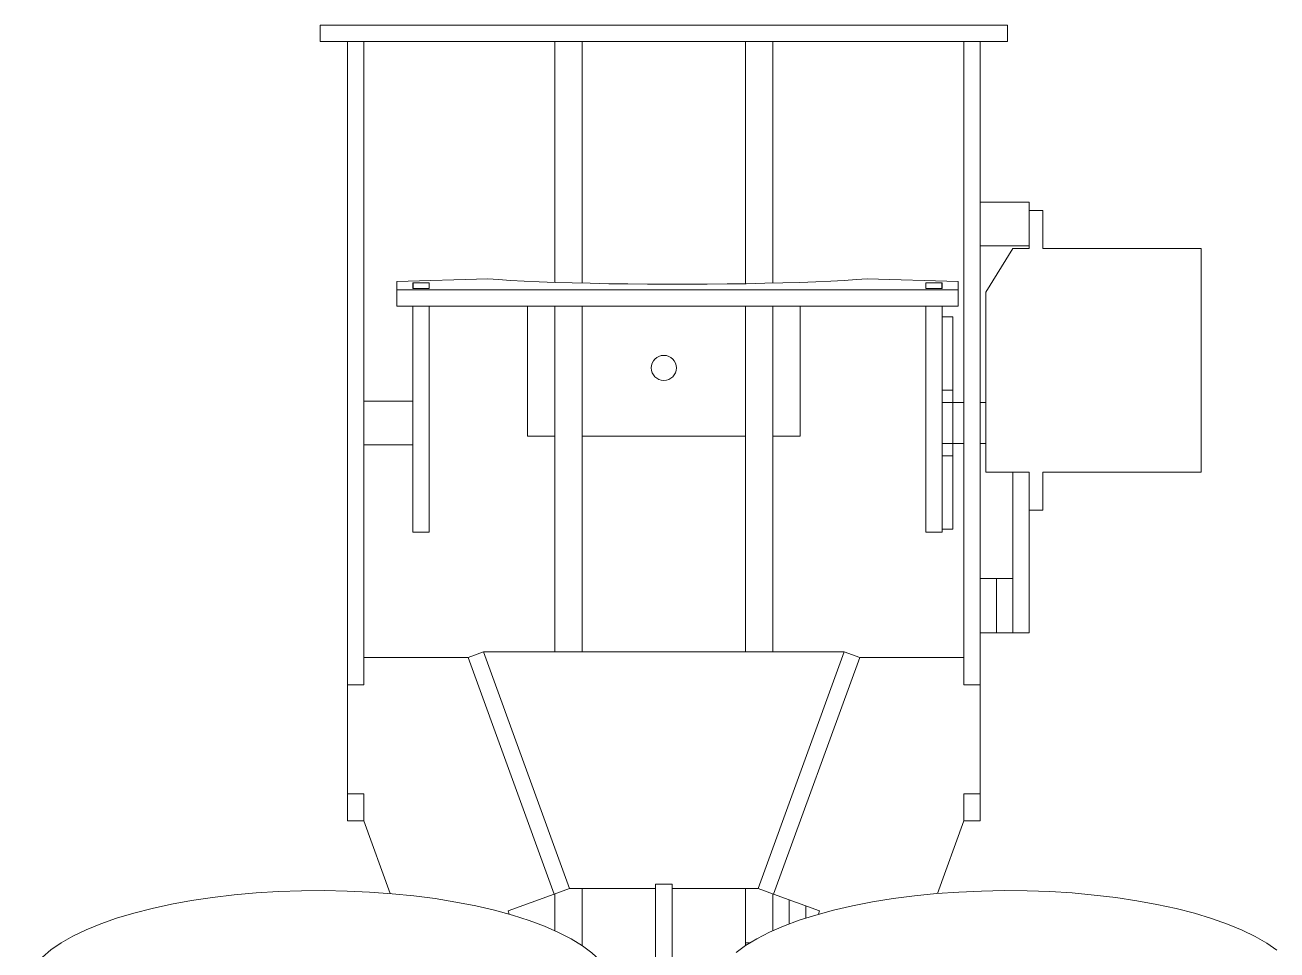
# Model space of a CAD drawing. Header units: millimetres. Extents: x -892 to 1085, y 100 to 1264.
# Drawn here: x -446.8 to -217.3, y 547.5 to 717.1 of the extents above; entities that cross this region are included whole.
import ezdxf

# ---------------------------------------------------------------- set-up
doc = ezdxf.new("R2010")
doc.units = ezdxf.units.MM

msp = doc.modelspace()

# ---------------------------------------------------------------- linework, layer by layer
at = {"color": 7, "linetype": 'Continuous', "lineweight": 15}
for p, q in [((-392.7, 717.12), (-392.7, 714.12)), ((-392.7, 717.12), (-266.7, 717.12)), ((-266.7, 717.12), (-266.7, 714.12)), ((-392.7, 714.12), (-266.7, 714.12)), ((-387.7, 714.12), (-387.7, 646.83)), ((-384.7, 714.12), (-384.7, 646.83)), ((-349.7, 669.92), (-349.7, 714.12)), ((-344.7, 669.77), (-344.7, 714.12)), ((-314.7, 669.67), (-314.7, 714.12)), ((-309.7, 669.77), (-309.7, 714.12)), ((-274.7, 714.12), (-274.7, 646.83)), ((-271.7, 714.12), (-271.7, 646.83)), ((-262.7, 684.62), (-271.7, 684.62)), ((-262.7, 683.12), (-262.7, 684.62)), ((-262.7, 676.12), (-262.7, 683.12)), ((-260.2, 683.12), (-262.7, 683.12)), ((-260.2, 676.12), (-260.2, 683.12)), ((-271.7, 676.62), (-262.7, 676.62)), ((-265.7, 676.12), (-270.7, 668.12)), ((-265.7, 676.12), (-262.7, 676.12)), ((-260.2, 676.12), (-231.2, 676.12)), ((-231.2, 635.12), (-231.2, 676.12)), ((-361.97, 670.58), (-378.65, 670.1)), ((-275.75, 670.1), (-292.44, 670.58)), ((-378.65, 668.56), (-378.65, 670.1)), ((-378.65, 668.56), (-275.75, 668.56)), ((-378.65, 665.56), (-378.65, 668.56)), ((-372.7, 669.82), (-375.7, 669.82)), ((-375.7, 669.82), (-375.7, 668.81)), ((-375.7, 668.81), (-372.7, 668.81)), ((-375.65, 669.82), (-375.65, 668.81)), ((-372.75, 669.82), (-375.65, 669.82)), ((-375.65, 668.81), (-372.75, 668.81)), ((-372.75, 668.81), (-372.75, 669.82)), ((-372.7, 668.81), (-372.7, 669.82)), ((-278.7, 669.82), (-281.7, 669.82)), ((-281.7, 669.82), (-281.7, 668.81)), ((-281.7, 668.81), (-278.7, 668.81)), ((-281.65, 669.82), (-281.65, 668.81)), ((-278.75, 669.82), (-281.65, 669.82)), ((-281.65, 668.81), (-278.75, 668.81)), ((-278.75, 668.81), (-278.75, 669.82)), ((-278.7, 668.81), (-278.7, 669.82)), ((-275.75, 670.1), (-275.75, 668.56)), ((-275.75, 665.56), (-275.75, 668.56)), ((-270.7, 635.12), (-270.7, 668.12)), ((-378.65, 665.56), (-275.75, 665.56)), ((-375.7, 665.56), (-372.7, 665.56)), ((-375.7, 665.56), (-375.7, 627.23)), ((-372.7, 665.56), (-372.7, 627.23)), ((-354.7, 641.72), (-354.7, 665.56)), ((-349.7, 602.14), (-349.7, 665.56)), ((-344.7, 602.14), (-344.7, 665.56)), ((-314.7, 602.14), (-314.7, 665.56)), ((-309.7, 602.14), (-309.7, 665.56)), ((-304.7, 665.56), (-304.7, 641.72)), ((-281.7, 665.56), (-278.7, 665.56)), ((-281.7, 665.56), (-281.7, 627.23)), ((-278.7, 665.56), (-278.7, 627.23)), ((-276.7, 663.62), (-278.7, 663.62)), ((-276.7, 660.83), (-276.7, 663.62)), ((-276.7, 650.12), (-276.7, 660.83)), ((-276.7, 650.12), (-278.7, 650.12)), ((-276.7, 647.87), (-276.7, 650.12)), ((-375.7, 648.12), (-384.7, 648.12)), ((-276.7, 647.87), (-278.7, 647.87)), ((-274.7, 647.87), (-276.7, 647.87)), ((-276.7, 647.11), (-276.7, 647.87)), ((-270.7, 647.87), (-271.7, 647.87)), ((-387.7, 629.74), (-387.7, 646.83)), ((-384.7, 646.83), (-384.7, 629.74)), ((-276.7, 641.13), (-276.7, 647.11)), ((-274.7, 629.74), (-274.7, 646.83)), ((-271.7, 646.83), (-271.7, 629.74)), ((-349.7, 641.72), (-354.7, 641.72)), ((-314.7, 641.72), (-344.7, 641.72)), ((-304.7, 641.72), (-309.7, 641.72)), ((-276.7, 640.37), (-278.7, 640.37)), ((-276.7, 641.13), (-276.7, 640.37)), ((-276.7, 640.37), (-274.7, 640.37)), ((-276.7, 640.37), (-276.7, 638.12)), ((-271.7, 640.37), (-270.7, 640.37)), ((-384.7, 640.12), (-375.7, 640.12)), ((-276.7, 638.12), (-278.7, 638.12)), ((-276.7, 627.41), (-276.7, 638.12)), ((-270.7, 635.12), (-262.7, 635.12)), ((-265.7, 632.62), (-265.7, 635.12)), ((-262.7, 628.12), (-262.7, 635.12)), ((-260.2, 635.12), (-231.2, 635.12)), ((-260.2, 628.12), (-260.2, 635.12)), ((-265.7, 632.62), (-265.7, 611.32)), ((-262.7, 632.62), (-262.7, 608.62)), ((-387.7, 629.74), (-387.7, 596.12)), ((-384.7, 629.74), (-384.7, 601.12)), ((-274.7, 629.74), (-274.7, 601.12)), ((-271.7, 629.74), (-271.7, 596.12)), ((-375.7, 627.23), (-375.7, 624.12)), ((-372.7, 627.23), (-372.7, 624.12)), ((-281.7, 627.23), (-281.7, 624.12)), ((-278.7, 627.23), (-278.7, 624.12)), ((-276.7, 624.62), (-276.7, 627.41)), ((-260.2, 628.12), (-262.7, 628.12)), ((-278.7, 624.62), (-276.7, 624.62)), ((-375.7, 624.12), (-372.7, 624.12)), ((-281.7, 624.12), (-278.7, 624.12)), ((-268.7, 615.62), (-271.7, 615.62)), ((-265.7, 615.62), (-268.7, 615.62)), ((-268.7, 605.62), (-268.7, 615.62)), ((-265.7, 609.91), (-265.7, 611.32)), ((-265.7, 609.91), (-265.7, 608.62)), ((-265.7, 605.62), (-265.7, 608.62)), ((-262.7, 608.62), (-262.7, 605.62)), ((-271.7, 605.62), (-268.7, 605.62)), ((-268.7, 605.62), (-265.7, 605.62)), ((-262.7, 605.62), (-265.7, 605.62)), ((-362.79, 602.14), (-365.6, 601.12)), ((-296.62, 602.14), (-362.79, 602.14)), ((-362.79, 602.14), (-346.98, 558.71)), ((-296.62, 602.14), (-312.43, 558.71)), ((-293.8, 601.12), (-296.62, 602.14)), ((-384.7, 596.12), (-384.7, 601.12)), ((-384.7, 601.12), (-365.6, 601.12)), ((-365.6, 601.12), (-349.8, 557.69)), ((-293.8, 601.12), (-309.61, 557.69)), ((-274.7, 601.12), (-293.8, 601.12)), ((-274.7, 596.12), (-274.7, 601.12)), ((-387.7, 576.12), (-387.7, 596.12)), ((-387.7, 596.12), (-384.7, 596.12)), ((-271.7, 596.12), (-274.7, 596.12)), ((-271.7, 576.12), (-271.7, 596.12)), ((-387.7, 571.12), (-387.7, 576.12)), ((-384.7, 576.12), (-387.7, 576.12)), ((-384.7, 571.12), (-384.7, 576.12)), ((-274.7, 576.12), (-271.7, 576.12)), ((-274.7, 571.12), (-274.7, 576.12)), ((-271.7, 576.12), (-271.7, 571.12)), ((-384.7, 571.12), (-387.7, 571.12)), ((-379.86, 557.81), (-384.7, 571.12)), ((-279.55, 557.81), (-274.7, 571.12)), ((-271.7, 571.12), (-274.7, 571.12)), ((-349.8, 557.69), (-358.25, 554.61)), ((-346.98, 558.71), (-349.8, 557.69)), ((-349.7, 551.01), (-349.7, 557.72)), ((-346.98, 558.71), (-331.2, 558.71)), ((-344.7, 548.27), (-344.7, 558.71)), ((-328.2, 559.54), (-331.2, 559.54)), ((-331.2, 556.85), (-331.2, 559.54)), ((-328.2, 559.54), (-328.2, 556.85)), ((-328.2, 558.71), (-312.43, 558.71)), ((-314.7, 548.74), (-314.7, 558.71)), ((-309.61, 557.69), (-312.43, 558.71)), ((-309.7, 551.01), (-309.7, 557.72)), ((-309.61, 557.69), (-301.15, 554.61)), ((-331.2, 533.02), (-331.2, 556.85)), ((-328.2, 556.85), (-328.2, 533.02)), ((-306.7, 556.63), (-306.7, 552.25)), ((-303.7, 555.54), (-303.7, 553.3)), ((-358.25, 554.61), (-358.04, 554.01)), ((-301.15, 554.61), (-301.37, 554.01)), ((-313.99, 548.74), (-314.7, 548.74)), ((-314.7, 548.74), (-314.7, 548.27))]:
    msp.add_line(p, q, dxfattribs=at)
at = {"color": 7, "linetype": 'Continuous', "lineweight": 15, "flags": 128}
for points in [[(-292.44, 670.58), (-294.4, 670.43), (-296.63, 670.28), (-299.11, 670.15), (-301.84, 670.02), (-304.77, 669.91), (-307.9, 669.82), (-311.18, 669.74), (-314.6, 669.67), (-318.12, 669.62), (-321.73, 669.59), (-325.37, 669.57), (-329.04, 669.57), (-332.68, 669.59), (-336.28, 669.62), (-339.81, 669.67), (-343.23, 669.74), (-346.51, 669.82), (-349.64, 669.91), (-352.57, 670.02), (-355.29, 670.15), (-357.78, 670.28), (-360.01, 670.43), (-361.97, 670.58)], [(-387.78, 558.27), (-391.96, 558.35), (-396.15, 558.31), (-400.32, 558.17), (-404.44, 557.92), (-408.49, 557.55), (-412.45, 557.08), (-416.29, 556.51), (-419.98, 555.84), (-423.52, 555.07), (-426.87, 554.21), (-430.01, 553.27), (-432.93, 552.24), (-435.61, 551.14), (-438.03, 549.97), (-440.18, 548.74), (-442.05, 547.46), (-443.62, 546.13), (-444.88, 544.76), (-445.83, 543.37), (-446.46, 541.95), (-446.77, 540.53), (-446.8, 539.88)], [(-338.8, 539.88), (-338.8, 539.95), (-338.98, 541.38), (-339.49, 542.8), (-340.31, 544.21), (-341.45, 545.59), (-342.89, 546.93), (-344.64, 548.23), (-346.68, 549.48), (-348.99, 550.68), (-351.57, 551.81), (-354.4, 552.86), (-357.45, 553.84), (-360.72, 554.74), (-364.19, 555.54), (-367.82, 556.25), (-371.61, 556.87), (-375.52, 557.38), (-379.53, 557.78), (-383.63, 558.08), (-387.78, 558.27)], [(-217.3, 547.42), (-219.16, 548.7), (-221.3, 549.93), (-223.71, 551.1), (-226.38, 552.2), (-229.3, 553.23), (-232.44, 554.18), (-235.78, 555.04), (-239.31, 555.82), (-243, 556.49), (-246.83, 557.07), (-250.79, 557.54), (-254.84, 557.91), (-258.96, 558.16), (-263.12, 558.31), (-267.31, 558.35), (-271.49, 558.27), (-275.64, 558.09), (-279.74, 557.79), (-283.76, 557.39), (-287.68, 556.88), (-291.47, 556.28), (-295.11, 555.57), (-298.57, 554.76), (-301.85, 553.87), (-304.92, 552.9), (-307.75, 551.84), (-310.34, 550.72), (-312.66, 549.52), (-314.71, 548.27), (-316.46, 546.97)]]:
    msp.add_lwpolyline(points, dxfattribs=at)
at = {"color": 7, "linetype": 'Continuous', "lineweight": 15}
msp.add_circle((-329.7, 654.22), 2.3, dxfattribs=at)

doc.saveas('drawing.dxf')
